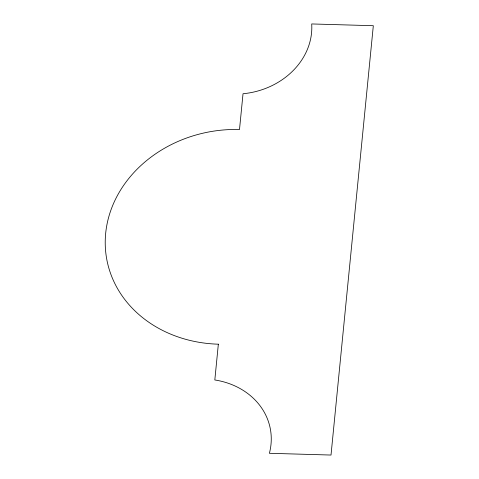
<?xml version="1.0" encoding="UTF-8"?>
<svg xmlns="http://www.w3.org/2000/svg" width="479" height="479" viewBox="0 0 479 479"><rect width="100%" height="100%" fill="white"/><g stroke="black" fill="none" stroke-linecap="round" stroke-linejoin="round"><path stroke-width="0.72" d="M218.346 344.191L214.82 379.967A73.191 62.935 -10.2 0 1 269.39 453.29L331.013 455.05L373.327 25.71L311.703 23.95A73.191 62.935 -10.2 0 1 243.027 93.746L239.5 129.522A124.211 106.805 -10.2 0 0 105.673 233.333A124.211 106.805 -10.2 0 0 218.346 344.191"/></g></svg>
